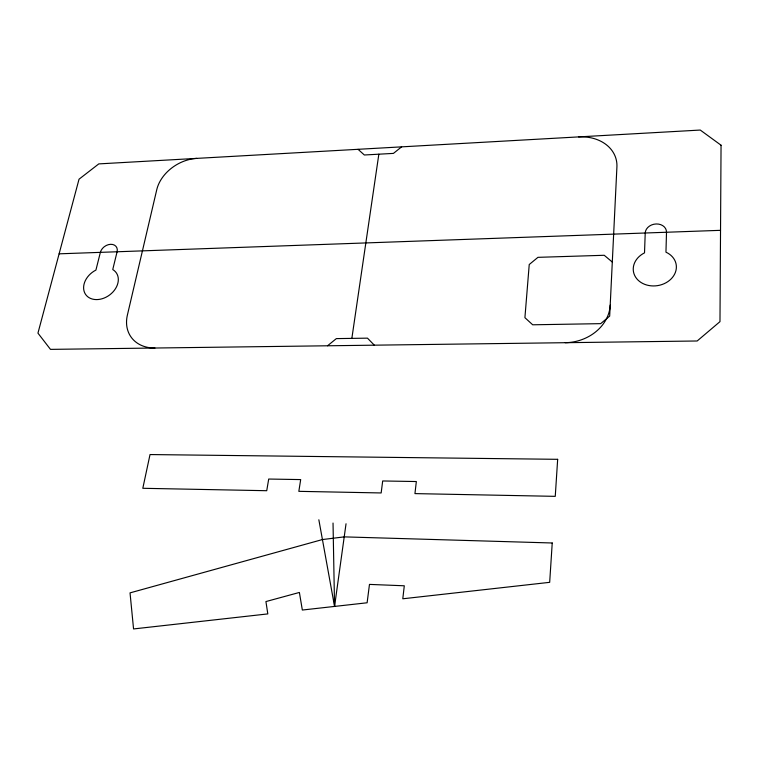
<?xml version="1.0" encoding="UTF-8"?>
<svg xmlns="http://www.w3.org/2000/svg" width="759" height="759" viewBox="0 0 759 759"><rect width="100%" height="100%" fill="white"/><g stroke="black" fill="none" stroke-linecap="round" stroke-linejoin="round"><path stroke-width="1.14" d="M318.846 519.782L334.558 606.432L346.038 523.767M351.853 338.381L378.845 154.191M327.537 345.781L336.351 338.609L367.47 338.153L374.329 345.174M401.615 146.857L393.437 153.394L364.339 154.988L358.058 149.314M59.117 253.829L720.538 230.328M612.304 262.054L604.23 255.28L537.951 257.339L529.232 264.521L524.915 317.679L532.695 324.795L600.682 323.647L609.676 316.114L616.915 166.933A40.569 31.944 -14.1 0 0 578.614 136.905M333.03 523.046L334.558 606.432M196.847 158.384A36.574 27.466 -30.6 0 0 156.752 189.731L127.379 315.118A38.576 30.246 -35 0 0 154.959 348.02M610.208 305.118A42.618 35.796 -13.5 0 1 565.246 342.698M721.05 145.216L719.978 321.636L697.16 340.99L50.483 349.377L37.95 333.135L79.031 179.2L98.784 163.897L700.263 130.055L721.05 145.216M666.506 232.254L665.956 252.187A21.669 17.808 -8.9 0 1 671.041 279.008A21.669 17.808 -8.9 0 1 637.958 280.052A21.669 17.808 -8.9 0 1 644.514 252.861L645.226 233.004A10.692 8.643 -9.5 0 1 656.137 223.962A10.692 8.643 -9.5 0 1 666.506 232.254M552.229 542.989L549.677 582.333L402.792 598.785L404.291 585.787L369.472 584.402L367.119 602.779L302.338 610.037L299.388 592.456L265.925 601.564L267.813 613.908L133.556 628.945L130.036 592.874L322.433 539.554L344.225 536.879L552.229 542.989M557.666 459.318L555.256 496.348L414.945 493.606L416.34 481.538L382.688 480.969L381.16 492.952L298.837 491.339L300.687 479.584L268.705 479.043L266.732 490.712L142.806 488.293L150.026 454.556L557.666 459.318M117.095 251.77L112.749 269.559A18.776 14.25 -35.8 0 1 111.44 293.477A18.776 14.25 -35.8 0 1 85.501 294.293A18.776 14.25 -35.8 0 1 95.919 270.09L100.368 252.368A9.26 6.964 -34.7 0 1 110.643 244.313A9.26 6.964 -34.7 0 1 117.095 251.77"/></g></svg>
